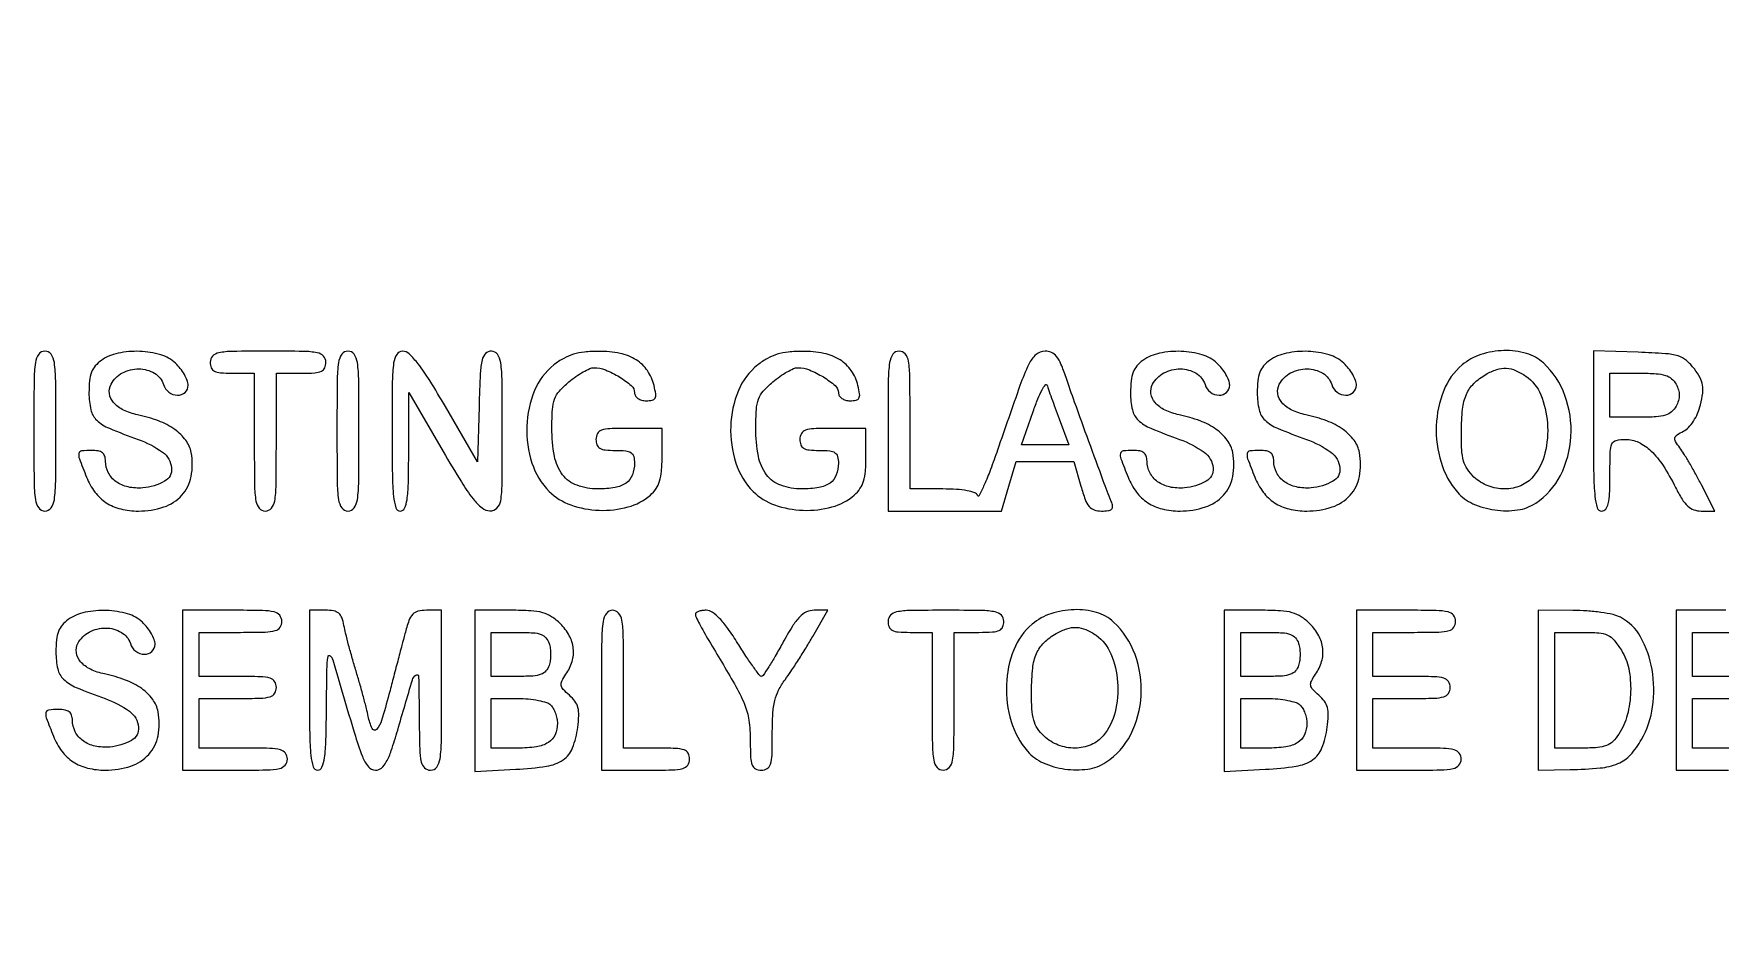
# Model space of a CAD drawing. Extents: x 0 to 1066, y 0 to 761.
# Drawn here: x 820.28 to 846.17, y 113.77 to 127.37 of the extents above; entities that cross this region are included whole.
import ezdxf

# ---------------------------------------------------------------- set-up
doc = ezdxf.new("R2010")
doc.units = 0
doc.header["$MEASUREMENT"] = 0

msp = doc.modelspace()

# ---------------------------------------------------------------- linework, layer by layer
for points in [[(183.390323, 95.266879, 0.000001), (192.989143, 95.254457, 0.000118)], [(479.458836, 95.240684, -0.000004), (502.524384, 95.211821, -0.198594)], [(710.559243, 95.267872, -0.000023), (733.258836, 95.240684, -0.000004), (756.324384, 95.211821, -0.198594)], [(416.092229, 95.24091, -0.000004), (439.072908, 95.212432, -0.198597)], [(542.992229, 95.24091, -0.000004), (565.972908, 95.212432, -0.198597)], [(606.442229, 95.24091, -0.000004), (629.422908, 95.212432, -0.198597)], [(669.892229, 95.24091, -0.000004), (692.872908, 95.212432, -0.198597)], [(846.2538, 118.5246), (845.4924, 118.5246), (845.4924, 117.2979), (845.4924, 116.0712), (846.2961, 116.0712, 0.004147)], [(846.3384, 117.5094), (845.7462, 117.5094), (845.7462, 117.8478), (845.7462, 118.1862), (846.3807, 118.1862, 0.005909)], [(846.423, 116.4096), (845.7462, 116.4096), (845.7462, 116.7903), (845.7462, 117.171), (846.3384, 117.171, 0.006583)]]:
    msp.add_lwpolyline(points, format="xyb")
for points in [[(409.06215, 749.15415), (40.8618, 749.132981), (40.8618, 380.65769), (40.8618, 12.1824), (501.2973, 12.1824), (961.7328, 12.1824), (961.7328, 380.646631), (961.7328, 749.110861), (961.41555, 749.1633, 0.040886), (961.153339, 749.184871, 0.000002), (934.190609, 749.194398, 0.000089), (904.448031, 749.199508, 0.000054), (869.1804, 749.195529, -0.000029), (813.61687, 749.186499, -0.000004), (696.10453, 749.175037, -0.000004), (556.774728, 749.163736, -0.000004)], [(820.2816, 121.2741, 0.002322), (820.285189, 120.501238, 0.031956), (820.305667, 120.221887, 0.123223), (820.356478, 120.095509, 0.240299), (820.4508, 120.0474, 0.240299), (820.545122, 120.095509, 0.123223), (820.595933, 120.221887, 0.031956), (820.616411, 120.501238, 0.002322), (820.62, 121.2741, 0.002322), (820.616411, 122.046962, 0.031956), (820.595933, 122.326313, 0.123223), (820.545122, 122.452691, 0.240299), (820.4508, 122.5008, 0.240299), (820.356478, 122.452691, 0.123223), (820.305667, 122.326313, 0.031956), (820.285189, 122.046962, 0.002322)], [(821.31795, 122.359144, 0.064007), (821.225152, 122.274932, 0.085808), (821.167351, 122.177365, 0.066535), (821.136834, 122.047474, 0.024477), (821.1276, 121.858958, 0.055339), (821.156237, 121.601012, 0.149321), (821.246473, 121.442524, 0.090969), (821.440244, 121.316862, 0.013145), (821.881697, 121.146857, -0.070637), (822.256195, 120.950769, -0.215768), (822.395951, 120.708024, -0.299828), (822.288196, 120.503664, -0.104684), (821.954404, 120.40247, -0.073735), (821.727938, 120.416405, -0.104161), (821.543647, 120.497873, -0.119079), (821.424323, 120.636712, -0.118782), (821.3814, 120.814843, 0.082235), (821.368946, 120.890052, 0.147435), (821.332833, 120.940534, 0.119852), (821.268624, 120.969094, 0.045016), (821.1699, 120.978, 0.028442), (821.015493, 120.96921, 0.327023), (820.973392, 120.930313, 0.139119), (820.980029, 120.851142, 0.005125), (821.089889, 120.568201, 0.065244), (821.218677, 120.338452, 0.088006), (821.392042, 120.175638, 0.085852), (821.61434, 120.079765, 0.059042), (821.887473, 120.0474, 0.079385), (822.276677, 120.109586, 0.130563), (822.554488, 120.290224, 0.137881), (822.696628, 120.576702, 0.093265), (822.696828, 120.943447, 0.114024), (822.613295, 121.134328, 0.079467), (822.44427, 121.299086, 0.063948), (822.194922, 121.4309, 0.038754), (821.873766, 121.523634, -0.060203), (821.657087, 121.596377, -0.103319), (821.506006, 121.711245, -0.141227), (821.441642, 121.850035, -0.162669), (821.466078, 121.993346, -0.149104), (821.639837, 122.166403, -0.123853), (821.894231, 122.228898, -0.133716), (822.133553, 122.1623, -0.183571), (822.271073, 121.988872, 0.153609), (822.352987, 121.872212, 0.157876), (822.486016, 121.825061, 0.194842), (822.601996, 121.868372, 0.210147), (822.6504, 121.978453, 0.093821), (822.636733, 122.050646, 0.037607), (822.592883, 122.14157, 0.035541), (822.529523, 122.235063, 0.037508), (822.454597, 122.316853, 0.118482), (822.22887, 122.445594, 0.061394), (821.906523, 122.497556, 0.060569), (821.574356, 122.469654, 0.10142)], [(822.9888, 122.3316, 0.094959), (823.005363, 122.245174, 0.184152), (823.05225, 122.194125, 0.098846), (823.145239, 122.16873, 0.017388), (823.3272, 122.1624), (823.6656, 122.1624), (823.6656, 121.1049, 0.002827), (823.669331, 120.444941, 0.036854), (823.690134, 120.200738, 0.138781), (823.741394, 120.090268, 0.218517), (823.8348, 120.0474, 0.218517), (823.928206, 120.090268, 0.138781), (823.979466, 120.200738, 0.036854), (824.000269, 120.444941, 0.002827), (824.004, 121.1049), (824.004, 122.1624), (824.3847, 122.1624, 0.013964), (824.594458, 122.168259, 0.090841), (824.696663, 122.19295, 0.188085), (824.747234, 122.243995, 0.102588), (824.7654, 122.3316, 0.193568), (824.728202, 122.424085, 0.15568), (824.633213, 122.475621, 0.043488), (824.424205, 122.496867, 0.003595), (823.8771, 122.5008, 0.003595), (823.329995, 122.496867, 0.043488), (823.120988, 122.475621, 0.15568), (823.025998, 122.424085, 0.193568)], [(824.9346, 121.2741, 0.002322), (824.938189, 120.501238, 0.031956), (824.958667, 120.221887, 0.123223), (825.009478, 120.095509, 0.240299), (825.1038, 120.0474, 0.240299), (825.198122, 120.095509, 0.123223), (825.248933, 120.221887, 0.031956), (825.269411, 120.501238, 0.002322), (825.273, 121.2741, 0.002322), (825.269411, 122.046962, 0.031956), (825.248933, 122.326313, 0.123223), (825.198122, 122.452691, 0.240299), (825.1038, 122.5008, 0.240299), (825.009478, 122.452691, 0.123223), (824.958667, 122.326313, 0.031956), (824.938189, 122.046962, 0.002322)], [(825.7806, 121.2741, 0.003213), (825.784928, 120.600579, 0.022561), (825.803938, 120.273, 0.049302), (825.839853, 120.097277, 0.328801), (825.9075, 120.0474, 0.295501), (825.972872, 120.089731, 0.070336), (826.010606, 120.220431, 0.029944), (826.03064, 120.467994, 0.004715), (826.036237, 120.95685), (826.038074, 121.8663), (826.564987, 120.960157, 0.006242), (826.844361, 120.493224, 0.029041), (827.024082, 120.235937, 0.052989), (827.161326, 120.095438, 0.170079), (827.28225, 120.050707, 0.199339), (827.390531, 120.093473, 0.163117), (827.448225, 120.204906, 0.036571), (827.469304, 120.463781, 0.002034), (827.4726, 121.2741, 0.002367), (827.468969, 122.041272, 0.031318), (827.448584, 122.323583, 0.117824), (827.398777, 122.452277, 0.246563), (827.30636, 122.5008, 0.195513), (827.215555, 122.463882, 0.145553), (827.162252, 122.368456, 0.043894), (827.134739, 122.162193, 0.004128), (827.11601, 121.650918), (827.0919, 120.801036), (826.598717, 121.650918, 0.007787), (826.358638, 122.050183, 0.025041), (826.181801, 122.30481, 0.035073), (826.043947, 122.459718, 0.195814), (825.943067, 122.5008, 0.254619), (825.853061, 122.451788, 0.110911), (825.804551, 122.319958, 0.030502), (825.784287, 122.033786, 0.002427)], [(828.263728, 122.288943, 0.129246), (827.967605, 121.896297, 0.088626), (827.849413, 121.347992, 0.087215), (827.927965, 120.784333, 0.118789), (828.19476, 120.348131, 0.112618), (828.523224, 120.141694, 0.075265), (828.961335, 120.058995, 0.075304), (829.404052, 120.109685, 0.113008), (829.745923, 120.291766, 0.065979), (829.833755, 120.390989, 0.074329), (829.888472, 120.505891, 0.054743), (829.917367, 120.658884, 0.019325), (829.926, 120.882173), (829.926, 121.3164), (829.4184, 121.3164, 0.008455), (829.124702, 121.311433, 0.072107), (828.9954, 121.2882, 0.188641), (828.933868, 121.236932, 0.12648), (828.9108, 121.1472, 0.087745), (828.925799, 121.062392, 0.177212), (828.968963, 121.011236, 0.10769), (829.052566, 120.984953, 0.022514), (829.2069, 120.978, -0.021714), (829.368985, 120.970958, -0.124268), (829.449665, 120.942951, -0.187079), (829.490095, 120.886264, -0.062494), (829.503, 120.78342, -0.091498), (829.469363, 120.601147, -0.148314), (829.373574, 120.477586, -0.113347), (829.203488, 120.407447, -0.041372), (828.94232, 120.3858, -0.086758), (828.619734, 120.442199, -0.145015), (828.399523, 120.604175, -0.116882), (828.273579, 120.889349, -0.045825), (828.234, 121.320289, -0.015089), (828.242647, 121.606768, -0.073154), (828.275895, 121.765558, -0.095003), (828.349351, 121.887579, -0.035007), (828.494291, 122.02798, -0.021479), (828.603086, 122.111817, -0.024071), (828.714726, 122.182663, -0.024321), (828.814591, 122.233228, -0.105406), (828.879192, 122.247, -0.095864), (829.056527, 122.212684, -0.042073), (829.271096, 122.104665, -0.039621), (829.453519, 121.971747, -0.218876), (829.503, 121.864127, 0.137225), (829.516537, 121.815732, 0.104143), (829.554396, 121.775339, 0.087371), (829.611939, 121.748535, 0.065501), (829.681371, 121.7394, 0.051376), (829.774348, 121.748979, 0.224479), (829.817299, 121.781425, 0.158116), (829.82798, 121.844188, 0.023398), (829.803142, 121.97205, 0.090086), (829.700894, 122.20204, 0.105062), (829.528433, 122.367082, 0.089301), (829.27988, 122.465188, 0.048933), (828.9531, 122.497981, 0.02471), (828.733634, 122.487618, 0.049497), (828.563512, 122.453929, 0.05494), (828.415039, 122.390421, 0.038421)], [(831.393928, 122.288943, 0.129246), (831.097805, 121.896297, 0.088626), (830.979613, 121.347992, 0.087215), (831.058165, 120.784333, 0.118789), (831.32496, 120.348131, 0.112618), (831.653424, 120.141694, 0.075265), (832.091535, 120.058995, 0.075304), (832.534252, 120.109685, 0.113008), (832.876123, 120.291766, 0.065979), (832.963955, 120.390989, 0.074329), (833.018672, 120.505891, 0.054743), (833.047567, 120.658884, 0.019325), (833.0562, 120.882173), (833.0562, 121.3164), (832.5486, 121.3164, 0.008455), (832.254902, 121.311433, 0.072107), (832.1256, 121.2882, 0.188641), (832.064068, 121.236932, 0.12648), (832.041, 121.1472, 0.087745), (832.055999, 121.062392, 0.177212), (832.099163, 121.011236, 0.10769), (832.182766, 120.984953, 0.022514), (832.3371, 120.978, -0.021714), (832.499185, 120.970958, -0.124268), (832.579865, 120.942951, -0.187079), (832.620295, 120.886264, -0.062494), (832.6332, 120.78342, -0.091498), (832.599563, 120.601147, -0.148314), (832.503774, 120.477586, -0.113347), (832.333688, 120.407447, -0.041372), (832.07252, 120.3858, -0.086758), (831.749934, 120.442199, -0.145015), (831.529723, 120.604175, -0.116882), (831.403779, 120.889349, -0.045825), (831.3642, 121.320289, -0.015089), (831.372847, 121.606768, -0.073154), (831.406095, 121.765558, -0.095003), (831.479551, 121.887579, -0.035007), (831.624491, 122.02798, -0.021479), (831.733286, 122.111817, -0.024071), (831.844926, 122.182663, -0.024321), (831.944791, 122.233228, -0.105406), (832.009392, 122.247, -0.095864), (832.186727, 122.212684, -0.042073), (832.401296, 122.104665, -0.039621), (832.583719, 121.971747, -0.218876), (832.6332, 121.864127, 0.137225), (832.646737, 121.815732, 0.104143), (832.684596, 121.775339, 0.087371), (832.742139, 121.748535, 0.065501), (832.811571, 121.7394, 0.051376), (832.904548, 121.748979, 0.224479), (832.947499, 121.781425, 0.158116), (832.95818, 121.844188, 0.023398), (832.933342, 121.97205, 0.090086), (832.831094, 122.20204, 0.105062), (832.658633, 122.367082, 0.089301), (832.41008, 122.465188, 0.048933), (832.0833, 122.497981, 0.02471), (831.863834, 122.487618, 0.049497), (831.693712, 122.453929, 0.05494), (831.545239, 122.390421, 0.038421)], [(833.3946, 121.2741), (833.3946, 120.0474), (834.264431, 120.0474), (835.134261, 120.0474), (835.246668, 120.4281), (835.359076, 120.8088), (835.804043, 120.8088), (836.249011, 120.8088), (836.3556, 120.4281, 0.017944), (836.420985, 120.22319, 0.087286), (836.481212, 120.117731, 0.141822), (836.558434, 120.065352, 0.078722), (836.671746, 120.0474, 0.029308), (836.776892, 120.053568, 0.166988), (836.826622, 120.077476, 0.236769), (836.841464, 120.121266, 0.061225), (836.82169, 120.19545, -0.006965), (836.699401, 120.511806, -0.001209), (836.478145, 121.11324, -0.001323), (836.258417, 121.719987, -0.005089), (836.126652, 122.09895, 0.017956), (836.049684, 122.303214, 0.070049), (835.980908, 122.418964, 0.117315), (835.903369, 122.479296, 0.107327), (835.804342, 122.5008, 0.184102), (835.667054, 122.448476, 0.099007), (835.556561, 122.301664, 0.027305), (835.419751, 121.971847, 0.001738), (835.075611, 120.983701, -0.007137), (834.967757, 120.684457, -0.013896), (834.871729, 120.449503, -0.012768), (834.79348, 120.283859, -0.667021), (834.76745, 120.285751, 0.233159), (834.725523, 120.328143, 0.036901), (834.609015, 120.359013, 0.031075), (834.44455, 120.379364, 0.015247), (834.23355, 120.3858), (833.733, 120.3858), (833.733, 121.4433, 0.002827), (833.729269, 122.103259, 0.036854), (833.708466, 122.347462, 0.138781), (833.657206, 122.457932, 0.218517), (833.5638, 122.5008, 0.240299), (833.469478, 122.452691, 0.123223), (833.418667, 122.326313, 0.031956), (833.398189, 122.046962, 0.002322)], [(837.30735, 122.359144, 0.064007), (837.214552, 122.274932, 0.085808), (837.156751, 122.177365, 0.066535), (837.126234, 122.047474, 0.024477), (837.117, 121.858958, 0.055339), (837.145637, 121.601012, 0.149321), (837.235873, 121.442524, 0.090969), (837.429644, 121.316862, 0.013145), (837.871097, 121.146857, -0.070637), (838.245595, 120.950769, -0.215768), (838.385351, 120.708024, -0.299828), (838.277596, 120.503664, -0.104684), (837.943804, 120.40247, -0.073735), (837.717338, 120.416405, -0.104161), (837.533047, 120.497873, -0.119079), (837.413723, 120.636712, -0.118782), (837.3708, 120.814843, 0.082235), (837.358346, 120.890052, 0.147435), (837.322233, 120.940534, 0.119852), (837.258024, 120.969094, 0.045016), (837.1593, 120.978, 0.028442), (837.004893, 120.96921, 0.327023), (836.962792, 120.930313, 0.139119), (836.969429, 120.851142, 0.005125), (837.079289, 120.568201, 0.065244), (837.208077, 120.338452, 0.088006), (837.381442, 120.175638, 0.085852), (837.60374, 120.079765, 0.059042), (837.876873, 120.0474, 0.079385), (838.266077, 120.109586, 0.130563), (838.543888, 120.290224, 0.137881), (838.686028, 120.576702, 0.093265), (838.686228, 120.943447, 0.114024), (838.602695, 121.134328, 0.079467), (838.43367, 121.299086, 0.063948), (838.184322, 121.4309, 0.038754), (837.863166, 121.523634, -0.060203), (837.646487, 121.596377, -0.103319), (837.495406, 121.711245, -0.141227), (837.431042, 121.850035, -0.162669), (837.455478, 121.993346, -0.149104), (837.629237, 122.166403, -0.123853), (837.883631, 122.228898, -0.133716), (838.122953, 122.1623, -0.183571), (838.260473, 121.988872, 0.153609), (838.342387, 121.872212, 0.157876), (838.475416, 121.825061, 0.194842), (838.591396, 121.868372, 0.210147), (838.6398, 121.978453, 0.093821), (838.626133, 122.050646, 0.037607), (838.582283, 122.14157, 0.035541), (838.518923, 122.235063, 0.037508), (838.443997, 122.316853, 0.118482), (838.21827, 122.445594, 0.061394), (837.895923, 122.497556, 0.060569), (837.563756, 122.469654, 0.10142)], [(839.25315, 122.359144, 0.064007), (839.160352, 122.274932, 0.085808), (839.102551, 122.177365, 0.066535), (839.072034, 122.047474, 0.024477), (839.0628, 121.858958, 0.055339), (839.091437, 121.601012, 0.149321), (839.181673, 121.442524, 0.090969), (839.375444, 121.316862, 0.013145), (839.816897, 121.146857, -0.070637), (840.191395, 120.950769, -0.215768), (840.331151, 120.708024, -0.299828), (840.223396, 120.503664, -0.104684), (839.889604, 120.40247, -0.073735), (839.663138, 120.416405, -0.104161), (839.478847, 120.497873, -0.119079), (839.359523, 120.636712, -0.118782), (839.3166, 120.814843, 0.082235), (839.304146, 120.890052, 0.147435), (839.268033, 120.940534, 0.119852), (839.203824, 120.969094, 0.045016), (839.1051, 120.978, 0.028442), (838.950693, 120.96921, 0.327023), (838.908592, 120.930313, 0.139119), (838.915229, 120.851142, 0.005125), (839.025089, 120.568201, 0.065244), (839.153877, 120.338452, 0.088006), (839.327242, 120.175638, 0.085852), (839.54954, 120.079765, 0.059042), (839.822673, 120.0474, 0.079385), (840.211877, 120.109586, 0.130563), (840.489688, 120.290224, 0.137881), (840.631828, 120.576702, 0.093265), (840.632028, 120.943447, 0.114024), (840.548495, 121.134328, 0.079467), (840.37947, 121.299086, 0.063948), (840.130122, 121.4309, 0.038754), (839.808966, 121.523634, -0.060203), (839.592287, 121.596377, -0.103319), (839.441206, 121.711245, -0.141227), (839.376842, 121.850035, -0.162669), (839.401278, 121.993346, -0.149104), (839.575037, 122.166403, -0.123853), (839.829431, 122.228898, -0.133716), (840.068753, 122.1623, -0.183571), (840.206273, 121.988872, 0.153609), (840.288187, 121.872212, 0.157876), (840.421216, 121.825061, 0.194842), (840.537196, 121.868372, 0.210147), (840.5856, 121.978453, 0.093821), (840.571933, 122.050646, 0.037607), (840.528083, 122.14157, 0.035541), (840.464723, 122.235063, 0.037508), (840.389797, 122.316853, 0.118482), (840.16407, 122.445594, 0.061394), (839.841723, 122.497556, 0.060569), (839.509556, 122.469654, 0.10142)], [(842.207803, 122.288773, 0.123885), (841.924612, 121.896077, 0.085485), (841.811037, 121.357157, 0.082885), (841.883508, 120.795136, 0.104562), (842.135239, 120.336526, 0.111799), (842.373209, 120.160175, 0.06908), (842.709608, 120.064481, 0.069045), (843.059565, 120.064015, 0.111332), (843.337482, 120.168081, 0.131426), (843.718239, 120.59406, 0.103697), (843.878654, 121.193711, 0.101152), (843.78599, 121.820053, 0.118621), (843.455371, 122.319619, 0.118666), (843.195635, 122.466201, 0.075716), (842.849956, 122.510138, 0.073305), (842.494941, 122.448807, 0.095814)], [(844.2234, 121.277521, 0.003202), (844.227726, 120.602013, 0.022501), (844.246732, 120.27357, 0.049121), (844.28263, 120.097347, 0.329081), (844.3503, 120.0474, 0.232029), (844.412037, 120.07768, 0.108427), (844.451169, 120.1602, 0.047315), (844.471901, 120.316057, 0.00942), (844.4772, 120.5973, -0.00595), (844.481507, 120.959265, -0.096871), (844.507544, 121.077398, -0.238613), (844.57221, 121.131015, -0.056005), (844.716253, 121.1472, -0.111153), (844.917705, 121.101856, -0.081177), (845.10702, 120.971001, -0.058854), (845.29271, 120.744371, -0.025924), (845.484572, 120.40695, 0.021841), (845.584316, 120.228153, 0.069009), (845.67147, 120.122627, 0.100305), (845.763978, 120.066832, 0.085906), (845.876245, 120.0474), (846.08745, 120.0474), (845.881273, 120.44925, 0.006834), (845.793206, 120.615272, 0.006481), (845.699098, 120.781812, 0.006451), (845.612051, 120.92696, 0.022591), (845.550627, 121.017075, -0.02569), (845.484048, 121.116064, -0.192002), (845.475129, 121.170864, -0.198014), (845.506463, 121.21579, -0.027525), (845.607328, 121.272975, 0.089041), (845.685281, 121.330814, 0.046566), (845.759798, 121.426476, 0.042448), (845.823034, 121.546802, 0.038847), (845.867264, 121.679663, 0.026721), (845.901234, 121.856022, 0.076578), (845.899242, 121.980441, 0.082928), (845.860216, 122.092784, 0.035157), (845.773872, 122.227462, 0.057331), (845.651302, 122.35774, 0.10358), (845.522917, 122.427032, 0.055706), (845.327785, 122.461974, 0.007564), (844.912558, 122.483071), (844.2234, 122.507643)], [(843.186897, 122.117039, -0.143223), (843.414598, 121.832723, -0.079931), (843.51706, 121.397553, -0.077332), (843.478865, 120.936418, -0.11509), (843.297596, 120.57615, -0.119537), (843.109184, 120.436595, -0.098447), (842.863527, 120.385952, -0.09388), (842.607077, 120.432662, -0.097006), (842.388803, 120.569747, -0.056872), (842.287883, 120.68884, -0.080028), (842.229987, 120.815196, -0.054705), (842.202163, 120.986924, -0.014142), (842.195691, 121.267697, -0.025001), (842.214755, 121.612555, -0.075567), (842.274182, 121.839538, -0.098225), (842.387637, 122.004405, -0.062967), (842.5737, 122.144819, -0.051006), (842.738466, 122.218158, -0.090781), (842.885114, 122.238195, -0.090761), (843.029371, 122.204981, -0.050966)], [(836.020355, 121.46445), (836.170144, 121.0626), (835.807838, 121.0626), (835.445532, 121.0626), (835.623343, 121.577018, -0.011999), (835.694093, 121.766824, -0.026422), (835.759117, 121.907259, -0.047278), (835.809434, 121.983901, -0.601846), (835.83586, 121.978868, 0.009837), (835.857696, 121.912695, 0.001488), (835.904371, 121.781323, 0.001668), (835.960462, 121.626556, 0.001442)], [(845.4924, 121.9932, -0.049536), (845.528562, 121.905826, -0.073486), (845.540653, 121.824, -0.073486), (845.528562, 121.742174, -0.049536), (845.4924, 121.6548, -0.09537), (845.423505, 121.569875, -0.100861), (845.329266, 121.518633, -0.059921), (845.184232, 121.492648, -0.014397), (844.939523, 121.4856), (844.4772, 121.4856), (844.4772, 121.824), (844.4772, 122.1624), (844.939523, 122.1624, -0.014397), (845.184232, 122.155352, -0.059921), (845.329266, 122.129367, -0.100861), (845.423505, 122.078125, -0.09537)], [(820.81035, 118.382944, 0.064007), (820.717552, 118.298732, 0.085808), (820.659751, 118.201165, 0.066535), (820.629234, 118.071274, 0.024477), (820.62, 117.882758, 0.055339), (820.648637, 117.624812, 0.149321), (820.738873, 117.466324, 0.090969), (820.932644, 117.340662, 0.013145), (821.374097, 117.170657, -0.070637), (821.748595, 116.974569, -0.215768), (821.888351, 116.731824, -0.299828), (821.780596, 116.527464, -0.104684), (821.446804, 116.42627, -0.073735), (821.220338, 116.440205, -0.104161), (821.036047, 116.521673, -0.119079), (820.916723, 116.660512, -0.118782), (820.8738, 116.838643, 0.082235), (820.861346, 116.913852, 0.147435), (820.825233, 116.964334, 0.119852), (820.761024, 116.992894, 0.045016), (820.6623, 117.0018, 0.028442), (820.507893, 116.99301, 0.327023), (820.465792, 116.954113, 0.139119), (820.472429, 116.874942, 0.005125), (820.582289, 116.592001, 0.065244), (820.711077, 116.362252, 0.088006), (820.884442, 116.199438, 0.085852), (821.10674, 116.103565, 0.059042), (821.379873, 116.0712, 0.079385), (821.769077, 116.133386, 0.130563), (822.046888, 116.314024, 0.137881), (822.189028, 116.600502, 0.093265), (822.189228, 116.967247, 0.114024), (822.105695, 117.158128, 0.079467), (821.93667, 117.322886, 0.063948), (821.687322, 117.4547, 0.038754), (821.366166, 117.547434, -0.060203), (821.149487, 117.620177, -0.103319), (820.998406, 117.735045, -0.141227), (820.934042, 117.873835, -0.162669), (820.958478, 118.017146, -0.149104), (821.132237, 118.190203, -0.123853), (821.386631, 118.252698, -0.133716), (821.625953, 118.1861, -0.183571), (821.763473, 118.012672, 0.153609), (821.845387, 117.896012, 0.157876), (821.978416, 117.848861, 0.194842), (822.094396, 117.892172, 0.210147), (822.1428, 118.002253, 0.093821), (822.129133, 118.074446, 0.037607), (822.085283, 118.16537, 0.035541), (822.021923, 118.258863, 0.037508), (821.946997, 118.340653, 0.118482), (821.72127, 118.469394, 0.061394), (821.398923, 118.521356, 0.060569), (821.066756, 118.493454, 0.10142)], [(822.5658, 117.2979), (822.5658, 116.0712), (823.3695, 116.0712, 0.004147), (823.860209, 116.07527, 0.047763), (824.051588, 116.096803, 0.16431), (824.138994, 116.148393, 0.179874), (824.1732, 116.2404, 0.157888), (824.14366, 116.331616, 0.176663), (824.06745, 116.383163, 0.055952), (823.902578, 116.405253, 0.005351), (823.4964, 116.4096), (822.8196, 116.4096), (822.8196, 116.7903), (822.8196, 117.171), (823.4118, 117.171, 0.006583), (823.761692, 117.175607, 0.063075), (823.908825, 117.198193, 0.183695), (823.97767, 117.249626, 0.142406), (824.004, 117.3402, 0.142406), (823.97767, 117.430774, 0.183695), (823.908825, 117.482207, 0.063075), (823.761692, 117.504793, 0.006583), (823.4118, 117.5094), (822.8196, 117.5094), (822.8196, 117.8478), (822.8196, 118.1862), (823.4541, 118.1862, 0.005909), (823.832126, 118.190667, 0.059311), (823.988137, 118.21299, 0.180365), (824.060656, 118.264488, 0.150217), (824.0886, 118.3554, 0.17273), (824.055927, 118.447157, 0.168559), (823.972275, 118.49875, 0.050222), (823.789722, 118.520449, 0.004487), (823.3272, 118.5246), (822.5658, 118.5246)], [(824.5116, 117.2979, 0.003213), (824.515928, 116.624379, 0.022561), (824.534938, 116.2968, 0.049302), (824.570853, 116.121077, 0.328801), (824.6385, 116.0712, 0.305395), (824.704734, 116.115816, 0.062503), (824.743002, 116.259464, 0.027449), (824.76481, 116.52936, 0.004264), (824.774037, 117.06525, -0.002416), (824.781385, 117.608722, -0.029471), (824.797446, 117.816143, -0.603012), (824.829212, 117.827714, -0.138127), (824.869691, 117.7632, 0.001112), (825.203207, 116.637584, 0.020238), (825.324804, 116.283451, 0.077221), (825.417019, 116.124377, 0.226588), (825.528337, 116.0712, 0.178321), (825.616545, 116.103692, 0.090477), (825.692367, 116.196602, 0.045479), (825.769022, 116.37148, 0.010027), (825.866609, 116.68455, -0.001209), (826.092905, 117.458315, -0.180504), (826.147726, 117.531317, -0.586533), (826.188768, 117.509353, -0.002598), (826.196921, 116.89605, 0.004063), (826.205082, 116.39301, 0.046466), (826.228247, 116.196291, 0.159576), (826.280538, 116.106336, 0.183972), (826.3728, 116.0712, 0.240299), (826.467122, 116.119309, 0.123223), (826.517933, 116.245688, 0.031956), (826.538411, 116.525038, 0.002322), (826.542, 117.2979), (826.542, 118.5246), (826.307435, 118.5246, 0.057703), (826.177347, 118.509537, 0.150789), (826.097017, 118.462484, 0.102355), (826.039077, 118.365296, 0.018959), (825.97808, 118.16505, 0.000085), (825.931337, 117.987626, 0.000034), (825.86705, 117.743372, 0.000033), (825.797616, 117.47942, 0.000041), (825.733214, 117.23445, -0.009374), (825.619779, 116.833552, -0.115475), (825.540791, 116.697001, -0.538762), (825.473854, 116.708623, -0.053672), (825.415197, 116.89605, 0.012912), (825.388067, 117.016309, 0.003926), (825.340847, 117.197041, 0.003928), (825.284736, 117.398794, 0.004276), (825.226978, 117.594, -0.00492), (825.169494, 117.789206, -0.004529), (825.114202, 117.990959, -0.004526), (825.068171, 118.171701, -0.014927), (825.042481, 118.29195, 0.043617), (825.009578, 118.411863, 0.134321), (824.960998, 118.479621, 0.130778), (824.883829, 118.514234, 0.040414), (824.755798, 118.5246), (824.5116, 118.5246)], [(827.0496, 117.288653), (827.0496, 116.052706), (827.682649, 116.084674, 0.024309), (828.153574, 116.131479, 0.112633), (828.406726, 116.230248, 0.153372), (828.550542, 116.411735, 0.058166), (828.63128, 116.728548, 0.023573), (828.647021, 116.910707, 0.073694), (828.63379, 117.032663, 0.094912), (828.588436, 117.127902, 0.057312), (828.503125, 117.219808, -0.027153), (828.408413, 117.310259, -0.149392), (828.377577, 117.372888, -0.161279), (828.388237, 117.43942, -0.033096), (828.450733, 117.542545, 0.080592), (828.545089, 117.737787, 0.100315), (828.563043, 117.938137, 0.097349), (828.501381, 118.134223, 0.071783), (828.364745, 118.316945, 0.050512), (828.230595, 118.426421, 0.079484), (828.095403, 118.487587, 0.053942), (827.91291, 118.516752, 0.012674), (827.603345, 118.5246), (827.0496, 118.5246)], [(828.9954, 117.2979), (828.9954, 116.0712), (829.6722, 116.0712, 0.005351), (830.078378, 116.075547, 0.055952), (830.24325, 116.097637, 0.176663), (830.31946, 116.149184, 0.157888), (830.349, 116.2404, 0.12648), (830.325932, 116.330132, 0.188641), (830.2644, 116.3814, 0.072107), (830.135098, 116.404633, 0.008455), (829.8414, 116.4096), (829.3338, 116.4096), (829.3338, 117.4671, 0.002827), (829.330069, 118.127059, 0.036854), (829.309266, 118.371262, 0.138781), (829.258006, 118.481732, 0.218517), (829.1646, 118.5246, 0.240299), (829.070278, 118.476491, 0.123223), (829.019467, 118.350112, 0.031956), (828.998989, 118.070762, 0.002322)], [(830.437269, 118.46115, 0.098044), (830.447563, 118.421374, 0.006751), (830.499594, 118.316933, 0.009417), (830.566128, 118.193544, 0.006929), (830.644285, 118.0593, -0.003893), (831.037094, 117.393923, -0.033196), (831.190586, 117.08345, -0.063283), (831.25777, 116.837231, -0.03501), (831.2796, 116.525844, 0.01019), (831.284871, 116.267244, 0.079044), (831.308621, 116.149181, 0.189957), (831.359777, 116.092215, 0.116431), (831.4488, 116.0712, 0.136957), (831.539114, 116.096411, 0.185702), (831.590494, 116.162733, 0.065938), (831.613283, 116.303738, 0.007136), (831.618, 116.634265, -0.01444), (831.626696, 116.935299, -0.04363), (831.656309, 117.138147, -0.057784), (831.714733, 117.2994, -0.044334), (831.813019, 117.459115, 0.01199), (831.904071, 117.587661, 0.005258), (832.018769, 117.762044, 0.0052), (832.136675, 117.949741, 0.006935), (832.239586, 118.12275), (832.471132, 118.5246), (832.261793, 118.5246, 0.108876), (832.143125, 118.49845, 0.092988), (832.038633, 118.423973, 0.053175), (831.926567, 118.279538, 0.012741), (831.773399, 118.017, -0.00625), (831.663246, 117.822432, -0.009839), (831.563344, 117.658508, -0.004317), (831.475366, 117.522938, -0.251756), (831.450182, 117.5094, -0.23848), (831.424219, 117.52253, -0.003892), (831.325786, 117.658508, -0.009183), (831.213533, 117.822435, -0.005851), (831.088722, 118.017, 0.015141), (830.937011, 118.244102, 0.036179), (830.807802, 118.400163, 0.050226), (830.696419, 118.495233, 0.152717), (830.602513, 118.5246, 0.035826), (830.538078, 118.519977, 0.055903), (830.484296, 118.505962, 0.07526), (830.448207, 118.485449, 0.245106)], [(833.3946, 118.3554, 0.094959), (833.411163, 118.268974, 0.184152), (833.45805, 118.217925, 0.098846), (833.551039, 118.19253, 0.017388), (833.733, 118.1862), (834.0714, 118.1862), (834.0714, 117.1287, 0.002827), (834.075131, 116.468741, 0.036854), (834.095934, 116.224538, 0.138781), (834.147194, 116.114068, 0.218517), (834.2406, 116.0712, 0.218517), (834.334006, 116.114068, 0.138781), (834.385266, 116.224538, 0.036854), (834.406069, 116.468741, 0.002827), (834.4098, 117.1287), (834.4098, 118.1862), (834.7905, 118.1862, 0.013964), (835.000258, 118.192059, 0.090841), (835.102463, 118.21675, 0.188085), (835.153034, 118.267795, 0.102588), (835.1712, 118.3554, 0.193568), (835.134002, 118.447885, 0.15568), (835.039013, 118.499421, 0.043488), (834.830005, 118.520667, 0.003595), (834.2829, 118.5246, 0.003595), (833.735795, 118.520667, 0.043488), (833.526788, 118.499421, 0.15568), (833.431798, 118.447885, 0.193568)], [(835.609003, 118.312573, 0.123885), (835.325812, 117.919877, 0.085485), (835.212237, 117.380957, 0.082885), (835.284708, 116.818936, 0.104562), (835.536439, 116.360326, 0.111799), (835.774409, 116.183975, 0.06908), (836.110808, 116.088281, 0.069045), (836.460765, 116.087815, 0.111332), (836.738682, 116.191881, 0.131426), (837.119439, 116.61786, 0.103697), (837.279854, 117.217511, 0.101152), (837.18719, 117.843853, 0.118621), (836.856571, 118.343419, 0.118666), (836.596835, 118.490001, 0.075716), (836.251156, 118.533938, 0.073305), (835.896141, 118.472607, 0.095814)], [(838.5552, 117.288653), (838.5552, 116.052706), (839.188249, 116.084674, 0.024309), (839.659174, 116.131479, 0.112633), (839.912326, 116.230248, 0.153372), (840.056142, 116.411735, 0.058166), (840.13688, 116.728548, 0.023573), (840.152621, 116.910707, 0.073694), (840.13939, 117.032663, 0.094912), (840.094036, 117.127902, 0.057312), (840.008725, 117.219808, -0.027153), (839.914013, 117.310259, -0.149392), (839.883177, 117.372888, -0.161279), (839.893837, 117.43942, -0.033096), (839.956333, 117.542545, 0.080592), (840.050689, 117.737787, 0.100315), (840.068643, 117.938137, 0.097349), (840.006981, 118.134223, 0.071783), (839.870345, 118.316945, 0.050512), (839.736195, 118.426421, 0.079484), (839.601003, 118.487587, 0.053942), (839.41851, 118.516752, 0.012674), (839.108945, 118.5246), (838.5552, 118.5246)], [(840.5856, 117.2979), (840.5856, 116.0712), (841.3893, 116.0712, 0.004147), (841.880009, 116.07527, 0.047763), (842.071388, 116.096803, 0.16431), (842.158794, 116.148393, 0.179874), (842.193, 116.2404, 0.157888), (842.16346, 116.331616, 0.176663), (842.08725, 116.383163, 0.055952), (841.922378, 116.405253, 0.005351), (841.5162, 116.4096), (840.8394, 116.4096), (840.8394, 116.7903), (840.8394, 117.171), (841.4316, 117.171, 0.006583), (841.781492, 117.175607, 0.063075), (841.928625, 117.198193, 0.183695), (841.99747, 117.249626, 0.142406), (842.0238, 117.3402, 0.142406), (841.99747, 117.430774, 0.183695), (841.928625, 117.482207, 0.063075), (841.781492, 117.504793, 0.006583), (841.4316, 117.5094), (840.8394, 117.5094), (840.8394, 117.8478), (840.8394, 118.1862), (841.4739, 118.1862, 0.005909), (841.851926, 118.190667, 0.059311), (842.007938, 118.21299, 0.180365), (842.080456, 118.264488, 0.150217), (842.1084, 118.3554, 0.17273), (842.075727, 118.447157, 0.168559), (841.992075, 118.49875, 0.050222), (841.809522, 118.520449, 0.004487), (841.347, 118.5246), (840.5856, 118.5246)], [(843.3774, 117.2979), (843.3774, 116.0712), (843.86385, 116.079633, 0.018847), (844.32682, 116.105133, 0.076273), (844.600229, 116.173481, 0.107083), (844.791418, 116.307269, 0.057946), (844.961622, 116.540164, 0.09461), (845.132613, 117.044818, 0.077415), (845.123201, 117.615431, 0.083451), (844.947567, 118.115865, 0.148656), (844.637384, 118.417603, 0.065462), (844.52504, 118.458066, 0.01784), (844.339059, 118.491774, 0.017725), (844.123431, 118.515191, 0.017594), (843.90615, 118.523353), (843.3774, 118.5246)], [(828.1917, 118.017, -0.047189), (828.208379, 117.93989, -0.029688), (828.213852, 117.8478, -0.029688), (828.208379, 117.75571, -0.047189), (828.1917, 117.6786, -0.103276), (828.143562, 117.593174, -0.127418), (828.068271, 117.541847, -0.071188), (827.943244, 117.516146, -0.015153), (827.720699, 117.5094), (827.3034, 117.5094), (827.3034, 117.8478), (827.3034, 118.1862), (827.720699, 118.1862, -0.015153), (827.943244, 118.179454, -0.071188), (828.068271, 118.153753, -0.127418), (828.143562, 118.102426, -0.103276)], [(836.588097, 118.140839, -0.143223), (836.815798, 117.856523, -0.079931), (836.91826, 117.421353, -0.077332), (836.880065, 116.960218, -0.11509), (836.698796, 116.59995, -0.119537), (836.510384, 116.460395, -0.098447), (836.264727, 116.409752, -0.09388), (836.008277, 116.456462, -0.097006), (835.790003, 116.593547, -0.056872), (835.689083, 116.71264, -0.080028), (835.631187, 116.838996, -0.054705), (835.603363, 117.010724, -0.014142), (835.596891, 117.291497, -0.025001), (835.615955, 117.636355, -0.075567), (835.675382, 117.863338, -0.098225), (835.788837, 118.028205, -0.062967), (835.9749, 118.168619, -0.051006), (836.139666, 118.241958, -0.090781), (836.286314, 118.261995, -0.090761), (836.430571, 118.228781, -0.050966)], [(839.6973, 118.017, -0.047189), (839.713979, 117.93989, -0.029688), (839.719452, 117.8478, -0.029688), (839.713979, 117.75571, -0.047189), (839.6973, 117.6786, -0.103276), (839.649162, 117.593174, -0.127418), (839.573871, 117.541847, -0.071188), (839.448844, 117.516146, -0.015153), (839.226299, 117.5094), (838.809, 117.5094), (838.809, 117.8478), (838.809, 118.1862), (839.226299, 118.1862, -0.015153), (839.448844, 118.179454, -0.071188), (839.573871, 118.153753, -0.127418), (839.649162, 118.102426, -0.103276)], [(844.652353, 117.91125, -0.090931), (844.764674, 117.629531, -0.056823), (844.794735, 117.274609, -0.056208), (844.743825, 116.916788, -0.081785), (844.61503, 116.625909, -0.053857), (844.521767, 116.512366, -0.102503), (844.422765, 116.448735, -0.073821), (844.285088, 116.418009, -0.018052), (844.05225, 116.4096), (843.6312, 116.4096), (843.6312, 117.2979), (843.6312, 118.1862), (844.055443, 118.1862, -0.017821), (844.305418, 118.177288, -0.090339), (844.439917, 118.142735, -0.111314), (844.539676, 118.066366, -0.033754)], [(828.21708, 117.06948, -0.070395), (828.255994, 117.017739, -0.038897), (828.288779, 116.945594, -0.037889), (828.311131, 116.86577, -0.049362), (828.3186, 116.7903, -0.103441), (828.281945, 116.615018, -0.151109), (828.179593, 116.496479, -0.105063), (827.996177, 116.429685, -0.034985), (827.70948, 116.4096), (827.3034, 116.4096), (827.3034, 116.7903), (827.3034, 117.171), (827.70948, 117.171, -0.022886), (827.872385, 117.16354, -0.026473), (828.026096, 117.141179, -0.026952), (828.152295, 117.108781, -0.120635)], [(839.72268, 117.06948, -0.070395), (839.761594, 117.017739, -0.038897), (839.794379, 116.945594, -0.037889), (839.816731, 116.86577, -0.049362), (839.8242, 116.7903, -0.103441), (839.787545, 116.615018, -0.151109), (839.685193, 116.496479, -0.105063), (839.501777, 116.429685, -0.034985), (839.21508, 116.4096), (838.809, 116.4096), (838.809, 116.7903), (838.809, 117.171), (839.21508, 117.171, -0.022886), (839.377985, 117.16354, -0.026473), (839.531696, 117.141179, -0.026952), (839.657895, 117.108781, -0.120635)]]:
    msp.add_lwpolyline(points, format="xyb", close=True)

doc.saveas('drawing.dxf')
